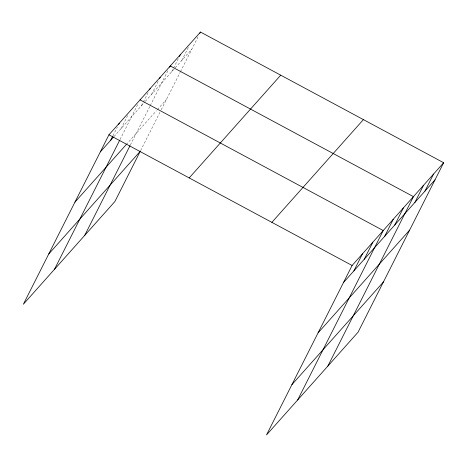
<?xml version="1.0" encoding="UTF-8"?>
<svg xmlns="http://www.w3.org/2000/svg" width="467" height="467" viewBox="0 0 467 467"><rect width="100%" height="100%" fill="white"/><g stroke="black" fill="none" stroke-linecap="round" stroke-linejoin="round"><path stroke-width="0.35" stroke-dasharray="2.33 1.75" d="M112.932 135.821L117.41 126.954M121.07 128.606L127.783 115.308M120.048 139.522L138.156 103.662M141.513 105.659L148.547 91.73M151.582 94.357L158.617 80.429M130.363 144.992L149.93 106.26M150.251 105.618L168.365 69.758M171.722 71.749L178.435 58.457M181.791 60.447L188.826 46.519M140.62 150.59L159.918 112.378M161.226 109.792L180.139 72.356M180.46 71.708L198.253 36.484M113.995 136.545L144.869 101.888M145.348 101.351L191.861 49.146M126.183 144.636L156.392 110.732M157.35 109.652L166.462 99.43"/><path stroke-width="0.7" d="M443.65 162.732L352.106 265.484L266.505 434.946L358.049 332.2L443.65 162.732L200.495 32.054L108.951 134.8L23.35 304.268L114.894 201.516L140.293 151.232L48.749 253.984M110.691 140.252L112.611 136.452M118.688 124.42L119.33 123.154M54.476 269.331L119.721 140.17M149.51 89.833L150.146 88.567M159.574 78.526L160.216 77.259M84.685 235.426L130.036 145.64M169.644 67.225L170.286 65.958L413.441 196.642L327.84 366.105M179.398 56.554L180.355 54.657M199.853 33.32L200.495 32.054M353.846 270.93L362.485 253.838M364.225 259.284L372.859 242.192M297.631 400.015L383.232 230.546L140.077 99.868M384.668 236.337L393.302 219.245M394.738 225.036L403.371 207.943M414.877 202.433L423.511 185.341M424.947 191.131L433.58 174.033M100.317 151.898L113.522 137.076M74.918 202.176L126.183 144.636M189.193 177.927L280.737 75.175M271.87 222.356L363.408 119.61M343.473 282.576L435.016 179.824M318.074 332.86L409.617 230.108M291.904 384.668L383.448 281.916M108.951 134.8L352.106 265.484"/></g></svg>
